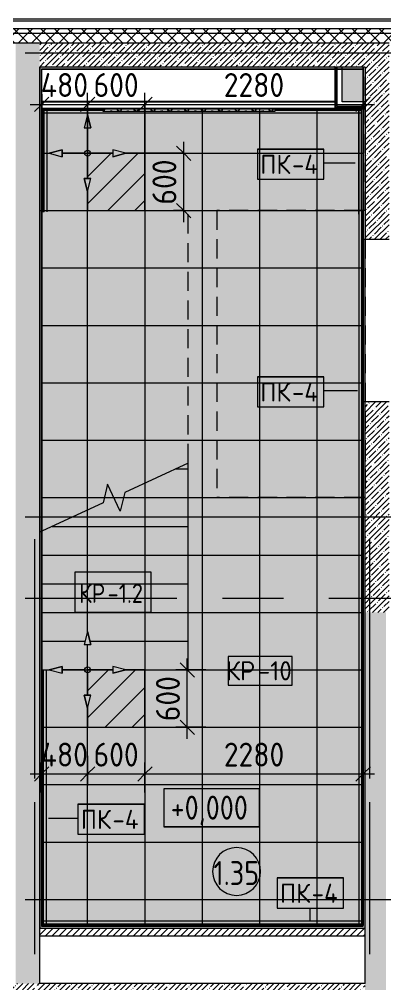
# Model space of a CAD drawing. Header units: millimetres. Extents: x 81671 to 282875, y -8553 to 29000.
# Drawn here: x 89197 to 93015, y 17269 to 27350 of the extents above; entities that cross this region are included whole.
import ezdxf

# ---------------------------------------------------------------- set-up
doc = ezdxf.new("R2010")
doc.units = ezdxf.units.MM
doc.linetypes.add('01 Штрих 2_1', pattern=[300, 200, -100])
doc.linetypes.add('Осевая', pattern=[3175, 635, -476.25, 1587.5, -476.25])
for name, color, linetype, lineweight in [('A-ANNO-DIMS', 7, 'Continuous', 9), ('A-ANNO-DIMS-100', 7, 'Continuous', 9), ('A-AREA-IDEN', 7, 'Continuous', 9), ('A-DETL', 7, 'Continuous', 9), ('A-DETL-GENF', 7, 'Continuous', 9), ('A-FLOR-IDEN', 7, 'Continuous', 9), ('A-FLOR-PATT', 7, 'Continuous', 9), ('A-GENM-IDEN', 7, 'Continuous', 9), ('A-WALL', 7, 'Continuous', 9), ('G-ANNO-DIMS', 7, 'Continuous', 9), ('I-WALL', 7, 'Continuous', 9), ('S-STRS', 7, 'Continuous', 13), ('S-STRS-1', 7, 'Continuous', 9), ('S-STRS-MBND', 7, 'Continuous', 9), ('Знаки', 7, 'Continuous', 9), ('Оси', 7, 'Continuous', 9), ('Оси-2', 7, 'Осевая', 9)]:
    doc.layers.add(name, color=color, linetype=linetype, lineweight=lineweight)
for name, color, linetype, lineweight, true_color in [('A-DETL-GENF-1', 7, 'Continuous', 9, 0x004000), ('A-DETL-GENF-2', 7, 'Continuous', 9, 0x383838), ('A-FLOR-1', 7, 'Continuous', 9, 0x787878), ('A-GENM-6', 7, 'Continuous', 9, 0xff80c0), ('A-WALL-1', 9, 'Continuous', 9, 0x808080), ('A-WALL-FNSH-1', 9, 'Continuous', 9, 0x808080), ('G-ANNO-TEXT-1', 7, 'Continuous', 9, 0x3c3c3c), ('I-WALL-2', 9, 'Continuous', 9, 0x808080), ('S-STRS-MBND-1', 9, '01 Штрих 2_1', 9, 0x808080)]:
    doc.layers.add(name, color=color, linetype=linetype, lineweight=lineweight, true_color=true_color)
doc.styles.add('GOST Common', font='GOST_Common.ttf', dxfattribs={"width": 0.9, "height": 250})
doc.styles.add('GOST Common_1', font='GOST_Common.ttf', dxfattribs={"height": 200})
doc.styles.add('GOST Common_2', font='GOST_Common.ttf', dxfattribs={"width": 0.9, "height": 200})
doc.styles.add('ISOCPEUR', font='isocpeur.ttf', dxfattribs={"width": 0.9, "height": 250})
doc.dimstyles.new('ISO-2_5_0_9К_БОЛЬШОЙ', dxfattribs={"dimscale": 304.8, "dimtxt": 248.995294, "dimasz": 0.492126, "dimexe": 0.393701, "dimexo": 0.984252, "dimgap": 0, "dimtad": 1, "dimdec": 0, "dimrnd": 10, "dimzin": 0, "dimdsep": 46, "dimtxsty": 'ISOCPEUR', "dimblk1": 'OBLIQUE', "dimblk2": 'OBLIQUE', "dimsah": 1, "dimcen": 0.09, "dimdle": 0.393701, "dimazin": 0, "dimtfac": 1, "dimtdec": 4, "dimtix": 1, "dimtmove": 0, "dimatfit": 3, "dimfxl": 1, "dimtvp": 1, "dimtolj": 1, "dimtzin": 0, "dimarcsym": 2})
doc.dimstyles.new('ISO-2_5_0_9К_БОЛЬШОЙ_округление', dxfattribs={"dimscale": 304.8, "dimtxt": 248.995294, "dimasz": 0.492126, "dimexe": 0.393701, "dimexo": 0, "dimgap": 0, "dimtad": 1, "dimdec": 0, "dimrnd": 10, "dimzin": 0, "dimdsep": 46, "dimtxsty": 'ISOCPEUR', "dimblk1": 'OBLIQUE', "dimblk2": 'OBLIQUE', "dimsah": 1, "dimcen": 0.09, "dimdle": 0.393701, "dimazin": 0, "dimtfac": 1, "dimtdec": 4, "dimtix": 1, "dimtmove": 0, "dimatfit": 3, "dimfxl": 1, "dimtvp": 1, "dimtolj": 1, "dimtzin": 0, "dimarcsym": 2})
pattern_1 = [(45, (0, 0), (-57.024626, 57.024626), []), (45, (57.025, 0), (-57.024626, 57.024626), [100.806, -20.161, 3.353, -16.808])]
pattern_2 = [(45, (0, 0), (-70.71068, 70.71068), []), (135, (0, 0), (-70.71068, -70.71068), [])]
pattern_3 = [(0, (0, 0), (121.92, 30.48), [10.058, -81.382, 10.058, -81.382, -487.68]), (0, (0, 0), (121.92, 30.48), [-182.88, 10.058, -172.822, 10.058, -81.382, -213.36]), (0, (0, 0), (121.92, 30.48), [-457.2, 10.058, -50.902, 10.058, -142.342]), (120, (45.72, 15.24), (-87.356454, 90.345817), [10.058, -81.382, 10.058, -81.382, -487.68]), (120, (45.72, 15.24), (-87.356454, 90.345817), [-182.88, 10.058, -172.822, 10.058, -81.382, -213.36]), (120, (45.72, 15.24), (-87.356454, 90.345817), [-457.2, 10.058, -50.902, 10.058, -142.342]), (240, (60.96, 76.2), (-34.563546, -120.825817), [10.058, -81.382, 10.058, -81.382, -487.68]), (240, (60.96, 76.2), (-34.563546, -120.825817), [-182.88, 10.058, -172.822, 10.058, -81.382, -213.36]), (240, (60.96, 76.2), (-34.563546, -120.825817), [-457.2, 10.058, -50.902, 10.058, -142.342])]
pattern_4 = [(45, (0, 0), (-106.06602, 106.06602), []), (135, (0, 0), (-106.06602, -106.06602), [])]
pattern_5 = [(45, (0, 0), (-141.42136, 141.42136), [])]

# ---------------------------------------------------------------- blocks, each defined once
blk = doc.blocks.new('Съемный металлический экран с перфорацией - E1-31419150-План отделки полов с раскладкой материалов 1 этажа в осях 23_1-33')
at = {"layer": 'Знаки'}
h = blk.add_hatch(dxfattribs=at)
h.set_pattern_fill('FP_84', color=256, style=0, pattern_type=2)
h.set_pattern_definition([(0, (-90051.406, -26389), (0, 50.8), [13.612, -74.376]), (60, (-90026.006, -26382.194), (-43.99409, 25.4), [13.612, -74.376]), (120, (-90019.2, -26356.794), (-43.99409, -25.4), [13.612, -74.376]), (30, (-90037.79, -26389), (9e-05, 101.59984), [13.612, -87.988]), (30, (-90063.19, -26345.01), (9e-05, 101.59984), [13.612, -87.988]), (150, (-90051.41, -26389), (-87.98809, -50.79984), [13.612, -87.988]), (150, (-90026.01, -26345.01), (-87.98809, -50.79984), [13.612, -87.988]), (90, (-90019.2, -26370.41), (-87.988, 50.8), [13.612, -87.988]), (90, (-90070, -26370.41), (-87.988, 50.8), [13.612, -87.988])])
h.paths.add_polyline_path([(1800, 0), (1800, 20), (0, 20), (0, 0), (1743, 0)])
for p, q in [((1800, 20), (0, 20)), ((0, 20), (0, 0)), ((0, 0), (1800, 0)), ((1800, 0), (1800, 20))]:
    blk.add_line(p, q, dxfattribs=at)
blk = doc.blocks.new('Плинтус - Плинтус_для ЛК-32964957-План отделки полов с раскладкой материалов 1 этажа в осях 23_1-33')
at = {"layer": 'A-GENM-6'}
h = blk.add_hatch(color=256, dxfattribs=at)
h.paths.add_polyline_path([(3327, -15), (3327, -3), (0, -3), (0, -15), (627, -15), (627, -7), (2427, -7), (2427, -15), (3036, -15)])
h.paths.add_polyline_path([(3347, -15), (3347, -3), (3342, -3), (3342, -15)])
for p, q in [((0, -15), (0, -3)), ((0, -15), (627, -15)), ((0, -45), (3327, -45)), ((2427, -15), (3327, -15)), ((3342, -15), (3347, -15)), ((3342, -45), (3347, -45))]:
    blk.add_line(p, q, dxfattribs=at)
blk = doc.blocks.new('Плинтус - Плинтус_для ЛК-32859063-План отделки полов с раскладкой материалов 1 этажа в осях 23_1-33')
at = {"layer": 'A-GENM-6'}
blk.add_hatch(color=256, dxfattribs=at).paths.add_polyline_path([(1075, -15), (1060, 0), (7, 0), (7, -15), (623, -15)])
for p, q in [((7, 0), (1060, 0)), ((7, -15), (1075, -15)), ((7, -45), (1105, -45)), ((1075, -15), (1060, 0))]:
    blk.add_line(p, q, dxfattribs=at)
blk = doc.blocks.new('Плинтус - Плинтус_для ЛК-32859061-План отделки полов с раскладкой материалов 1 этажа в осях 23_1-33')
at = {"layer": 'A-GENM-6'}
blk.add_hatch(color=256, dxfattribs=at).paths.add_polyline_path([(0, -15), (1076, -15), (1076, 0), (0, 0)])
for p, q in [((0, 0), (1076, 0)), ((0, -15), (0, 0)), ((0, -15), (1076, -15)), ((0, -45), (1076, -45))]:
    blk.add_line(p, q, dxfattribs=at)
blk = doc.blocks.new('Плинтус - Плинтус_для ЛК-32964956-План отделки полов с раскладкой материалов 1 этажа в осях 23_1-33')
at = {"layer": 'A-GENM-6'}
blk.add_hatch(color=256, dxfattribs=at).paths.add_polyline_path([(8546, -15), (8546, -7), (8539, 0), (3, 0), (3, -4), (1056, -4), (1067, -15), (8523, -15), (8523, 0), (8538, 0), (8538, -15)])
for p, q in [((3, 0), (8539, 0)), ((3, -45), (8523, -45)), ((1067, -15), (8523, -15)), ((8538, -15), (8546, -15)), ((8538, -45), (8546, -45)), ((8546, -7), (8539, 0))]:
    blk.add_line(p, q, dxfattribs=at)
blk = doc.blocks.new('Плинтус - Плинтус_для ЛК-32859065-План отделки полов с раскладкой материалов 1 этажа в осях 23_1-33')
at = {"layer": 'A-GENM-6'}
blk.add_hatch(color=256, dxfattribs=at).paths.add_polyline_path([(0, 0), (0, -15), (3359, -15), (3358, 0), (310, 0)])
for p, q in [((0, 0), (3358, 0)), ((0, -15), (0, 0)), ((0, -15), (3358, -15)), ((0, -45), (3358, -45))]:
    blk.add_line(p, q, dxfattribs=at)
blk = doc.blocks.new('Плинтус - Плинтус_для ЛК-32859454-План отделки полов с раскладкой материалов 1 этажа в осях 23_1-33')
at = {"layer": 'A-GENM-6'}
blk.add_hatch(color=256, dxfattribs=at).paths.add_polyline_path([(15, 0), (15, -15), (2673, -15), (2673, -13), (2660, 0), (611, 0)])
for p, q in [((0, -15), (0, 0)), ((15, 0), (2660, 0)), ((15, -15), (2673, -15)), ((15, -45), (2673, -45)), ((2673, -13), (2660, 0))]:
    blk.add_line(p, q, dxfattribs=at)
blk = doc.blocks.new('Зашивка приборов отопления4 - Зашивка приборов отопления-33272095-План отделки полов с раскладкой материалов 1 этажа в осях 23_1-33')
at = {"layer": 'A-WALL'}
for p, q in [((121465, 18487.5), (124530, 18487.5)), ((124530, 18487.5), (121465, 18487.5)), ((121466, 18412.5), (124530, 18412.5))]:
    blk.add_line(p, q, dxfattribs=at)
blk = doc.blocks.new('Начало раскладки_красным - Начало раскладки_красным-26102174-План отделки полов с раскладкой материалов 1 этажа в осях 23_1-33')
at = {"layer": 'A-DETL-GENF'}
for points in [[(-36, 265), (36, 265), (0, 400)], [(-265, -36), (-265, 36), (-400, 0)], [(265, -36), (400, 0), (265, 36)], [(0, -400), (36, -265), (-36, -265)]]:
    blk.add_hatch(color=256, dxfattribs=at).paths.add_polyline_path(points)
for p, q in [((0, 400), (-36, 265)), ((0, 400), (-36, 265)), ((36, 265), (0, 400)), ((0, 400), (36, 265)), ((-36, 265), (36, 265)), ((-36, 265), (36, 265)), ((0, 30), (0, 265)), ((-265, 36), (-400, 0)), ((-400, 0), (-265, 36)), ((-400, 0), (-265, -36)), ((-400, 0), (-265, -36)), ((-265, -36), (-265, 36)), ((-265, 36), (-265, -36)), ((-30, 0), (-265, 0)), ((30, 0), (265, 0)), ((400, 0), (265, 36)), ((265, 36), (265, -36)), ((400, 0), (265, 36)), ((265, 36), (265, -36)), ((400, 0), (265, -36)), ((0, -30), (0, -265)), ((265, -36), (400, 0)), ((36, -265), (-36, -265)), ((-36, -265), (0, -400)), ((0, -400), (-36, -265)), ((-36, -265), (36, -265)), ((0, -400), (36, -265)), ((0, -400), (36, -265))]:
    blk.add_line(p, q, dxfattribs=at)
blk.add_circle((0, 0), 30, dxfattribs=at)
blk = doc.blocks.new('Марка_Помещения - Номер-25198446-План отделки полов с раскладкой материалов 1 этажа в осях 23_1-33')
at = {"layer": 'A-AREA-IDEN'}
for start, end in [(360, 180), (180, 360)]:
    blk.add_arc((0, 0), 2.5, start, end, dxfattribs=at)
blk = doc.blocks.new('DIMBLOCK63-План отделки полов с раскладкой материалов 1 этажа в осях 23_1-33')
at = {"layer": 'A-ANNO-DIMS-100'}
for p, q in [((89430, 19268), (89430, 19582)), ((89910, 19650), (89910, 19342)), ((89910, 19462), (89910, 19650)), ((89310, 19462), (89910, 19462)), ((89430, 19462), (89430, 19268))]:
    blk.add_line(p, q, dxfattribs=at)
at = {"layer": 'A-ANNO-DIMS-100', "lineweight": 20}
for p, q in [((89430, 19462), (89355, 19387)), ((89430, 19462), (89505, 19537)), ((89910, 19462), (89835, 19387)), ((89910, 19462), (89985, 19537))]:
    blk.add_line(p, q, dxfattribs=at)
at = {"layer": 'A-ANNO-DIMS-100', "color": 0, "insert": (89421, 19789), "char_height": 250, "width": 597.59, "attachment_point": 1, "line_spacing_factor": 1.149209, "style": 'ISOCPEUR'}
blk.add_mtext('480', dxfattribs=at)
blk = doc.blocks.new('_Oblique')
at = {"color": 0, "linetype": 'ByBlock', "lineweight": -2}
blk.add_line((-0.5, -0.5), (0.5, 0.5), dxfattribs=at)
blk = doc.blocks.new('DIMBLOCK64-План отделки полов с раскладкой материалов 1 этажа в осях 23_1-33')
at = {"layer": 'A-ANNO-DIMS-100'}
for p, q in [((89910, 19650), (89910, 19342)), ((89910, 19462), (89910, 19650)), ((90510, 19268), (90510, 19582)), ((89910, 19462), (90510, 19462)), ((90510, 19462), (90510, 19268))]:
    blk.add_line(p, q, dxfattribs=at)
at = {"layer": 'A-ANNO-DIMS-100', "lineweight": 20}
for p, q in [((89910, 19462), (89835, 19387)), ((89910, 19462), (89985, 19537)), ((90510, 19462), (90435, 19387)), ((90510, 19462), (90585, 19537))]:
    blk.add_line(p, q, dxfattribs=at)
at = {"layer": 'A-ANNO-DIMS-100', "color": 0, "insert": (89973, 19789), "char_height": 250, "width": 568.86, "attachment_point": 1, "line_spacing_factor": 1.149209, "style": 'ISOCPEUR'}
blk.add_mtext('600', dxfattribs=at)
blk = doc.blocks.new('DIMBLOCK65-План отделки полов с раскладкой материалов 1 этажа в осях 23_1-33')
at = {"layer": 'A-ANNO-DIMS-100'}
for p, q in [((90510, 19268), (90510, 19582)), ((92790, 19268), (92790, 19582)), ((90510, 19462), (92910, 19462)), ((90510, 19462), (90510, 19268)), ((92790, 19462), (92790, 19268))]:
    blk.add_line(p, q, dxfattribs=at)
at = {"layer": 'A-ANNO-DIMS-100', "lineweight": 20}
for p, q in [((90510, 19462), (90435, 19387)), ((90510, 19462), (90585, 19537)), ((92790, 19462), (92715, 19387)), ((92790, 19462), (92865, 19537))]:
    blk.add_line(p, q, dxfattribs=at)
at = {"layer": 'A-ANNO-DIMS-100', "color": 0, "insert": (91334, 19789), "char_height": 250, "width": 758.48, "attachment_point": 1, "line_spacing_factor": 1.149209, "style": 'ISOCPEUR'}
blk.add_mtext('2280', dxfattribs=at)
blk = doc.blocks.new('DIMBLOCK70-План отделки полов с раскладкой материалов 1 этажа в осях 23_1-33')
at = {"layer": 'A-ANNO-DIMS-100'}
for p, q in [((89431, 26567), (89431, 26341)), ((89431, 26461), (89431, 26567)), ((89910, 25950), (89910, 26581)), ((89311, 26461), (89910, 26461)), ((89910, 26461), (89910, 25950))]:
    blk.add_line(p, q, dxfattribs=at)
at = {"layer": 'A-ANNO-DIMS-100', "lineweight": 20}
for p, q in [((89431, 26461), (89506, 26536)), ((89910, 26461), (89985, 26536)), ((89431, 26461), (89356, 26386)), ((89910, 26461), (89835, 26386))]:
    blk.add_line(p, q, dxfattribs=at)
at = {"layer": 'A-ANNO-DIMS-100', "color": 0, "insert": (89422, 26788), "char_height": 250, "width": 597.59, "attachment_point": 1, "line_spacing_factor": 1.149209, "style": 'ISOCPEUR'}
blk.add_mtext('480', dxfattribs=at)
blk = doc.blocks.new('DIMBLOCK71-План отделки полов с раскладкой материалов 1 этажа в осях 23_1-33')
at = {"layer": 'A-ANNO-DIMS-100'}
for p, q in [((89910, 25950), (89910, 26581)), ((90510, 25950), (90510, 26581)), ((89910, 26461), (90510, 26461)), ((89910, 26461), (89910, 25950)), ((90510, 26461), (90510, 25950))]:
    blk.add_line(p, q, dxfattribs=at)
at = {"layer": 'A-ANNO-DIMS-100', "lineweight": 20}
for p, q in [((89910, 26461), (89985, 26536)), ((90510, 26461), (90585, 26536)), ((89910, 26461), (89835, 26386)), ((90510, 26461), (90435, 26386))]:
    blk.add_line(p, q, dxfattribs=at)
at = {"layer": 'A-ANNO-DIMS-100', "color": 0, "insert": (89973, 26788), "char_height": 250, "width": 568.86, "attachment_point": 1, "line_spacing_factor": 1.149209, "style": 'ISOCPEUR'}
blk.add_mtext('600', dxfattribs=at)
blk = doc.blocks.new('DIMBLOCK72-План отделки полов с раскладкой материалов 1 этажа в осях 23_1-33')
at = {"layer": 'A-ANNO-DIMS-100'}
for p, q in [((90510, 25950), (90510, 26581)), ((92789, 26412), (92789, 26581)), ((90510, 26461), (92909, 26461)), ((90510, 26461), (90510, 25950)), ((92789, 26461), (92789, 26412))]:
    blk.add_line(p, q, dxfattribs=at)
at = {"layer": 'A-ANNO-DIMS-100', "lineweight": 20}
for p, q in [((90510, 26461), (90585, 26536)), ((92789, 26461), (92864, 26536)), ((90510, 26461), (90435, 26386)), ((92789, 26461), (92714, 26386))]:
    blk.add_line(p, q, dxfattribs=at)
at = {"layer": 'A-ANNO-DIMS-100', "color": 0, "insert": (91333, 26788), "char_height": 250, "width": 758.48, "attachment_point": 1, "line_spacing_factor": 1.149209, "style": 'ISOCPEUR'}
blk.add_mtext('2280', dxfattribs=at)
blk = doc.blocks.new('DIMBLOCK73-План отделки полов с раскладкой материалов 1 этажа в осях 23_1-33')
at = {"layer": 'A-ANNO-DIMS-100', "lineweight": 20}
for p, q in [((90915, 25950), (90840, 26025)), ((90915, 25950), (90990, 25875)), ((90915, 25350), (90840, 25425)), ((90915, 25350), (90990, 25275))]:
    blk.add_line(p, q, dxfattribs=at)
at = {"layer": 'A-ANNO-DIMS-100'}
for p, q in [((90915, 25230), (90915, 26070)), ((90510, 25950), (91035, 25950)), ((90915, 25950), (90510, 25950)), ((90809, 25350), (91035, 25350)), ((90915, 25350), (90809, 25350))]:
    blk.add_line(p, q, dxfattribs=at)
at = {"layer": 'A-ANNO-DIMS-100', "color": 0, "insert": (90588, 25413), "char_height": 250, "width": 568.86, "attachment_point": 1, "rotation": 90, "line_spacing_factor": 1.149209, "style": 'ISOCPEUR'}
blk.add_mtext('600', dxfattribs=at)
blk = doc.blocks.new('Mark Reiling - Mark Reiling-26174330-План отделки полов с раскладкой материалов 1 этажа в осях 23_1-33')
at = {"layer": 'A-GENM-IDEN'}
for p, q in [((-3.47, 1.49), (-3.47, -1.66)), ((-3.47, 1.49), (3.47, 1.49)), ((3.47, 1.49), (-3.47, 1.49)), ((-3.47, 1.49), (-3.47, -1.66)), ((3.47, -1.66), (3.47, 1.49)), ((3.47, -1.66), (3.47, 1.49)), ((-3.47, -1.66), (3.47, -1.66)), ((-3.47, -1.66), (3.47, -1.66))]:
    blk.add_line(p, q, dxfattribs=at)
blk = doc.blocks.new('М_перекрытий_ЭП - Типоразмер-25383776-План отделки полов с раскладкой материалов 1 этажа в осях 23_1-33')
at = {"layer": 'A-FLOR-IDEN'}
for p, q in [((3.35, 1.58), (-3.34, 1.58)), ((-3.34, 1.58), (-3.34, -1.41)), ((3.35, -1.41), (3.35, 1.58)), ((-3.34, -1.41), (3.35, -1.41))]:
    blk.add_line(p, q, dxfattribs=at)
blk = doc.blocks.new('Высотные отметки - 10х4_h_-17668695-План отделки полов с раскладкой материалов 1 этажа в осях 23_1-33')
at = {"layer": 'G-ANNO-DIMS'}
for p, q in [((-5, 4), (-5, 0)), ((5, 4), (-5, 4)), ((5, 4), (-5, 4)), ((-5, 4), (-5, 0)), ((5, 4), (5, 0)), ((5, 0), (5, 4)), ((5, 0), (-5, 0)), ((-5, 0), (5, 0))]:
    blk.add_line(p, q, dxfattribs=at)
blk = doc.blocks.new('DIMBLOCK83-План отделки полов с раскладкой материалов 1 этажа в осях 23_1-33')
at = {"layer": 'A-ANNO-DIMS-100'}
for p, q in [((90952, 19830), (90952, 20670)), ((91146, 20550), (90832, 20550)), ((90952, 20550), (91146, 20550)), ((91146, 19950), (90832, 19950)), ((90952, 19950), (91146, 19950))]:
    blk.add_line(p, q, dxfattribs=at)
at = {"layer": 'A-ANNO-DIMS-100', "lineweight": 20}
for p, q in [((90952, 20550), (90877, 20625)), ((90952, 20550), (91027, 20475)), ((90952, 19950), (90877, 20025)), ((90952, 19950), (91027, 19875))]:
    blk.add_line(p, q, dxfattribs=at)
at = {"layer": 'A-ANNO-DIMS-100', "color": 0, "insert": (90625, 20013), "char_height": 250, "width": 568.86, "attachment_point": 1, "rotation": 90, "line_spacing_factor": 1.149209, "style": 'ISOCPEUR'}
blk.add_mtext('600', dxfattribs=at)

msp = doc.modelspace()

# ---------------------------------------------------------------- hatches: boundary and pattern name
at = {"layer": 'A-DETL-GENF-1'}
h = msp.add_hatch(dxfattribs=at)
h.set_pattern_fill('FP_93', color=256, style=0, pattern_type=2)
h.set_pattern_definition(pattern_5)
h.paths.add_polyline_path([(90510, 25350), (90510, 25950), (90310, 25950), (90174.8, 25913.8), (90174.8, 25950), (89910, 25950), (89910, 25685.2), (89946.2, 25685.2), (89910, 25550), (89910, 25350), (89946.2, 25350)])
h = msp.add_hatch(dxfattribs=at)
h.set_pattern_fill('FP_93', color=256, style=0, pattern_type=2)
h.set_pattern_definition(pattern_5)
h.paths.add_polyline_path([(90510, 19950), (90510, 20550), (90310, 20550), (90174.8, 20513.8), (90174.8, 20550), (89910, 20550), (89910, 20285.2), (89946.2, 20285.2), (89910, 20150), (89910, 19950), (90310, 19950)])
at = {"layer": 'A-DETL-GENF-2'}
h = msp.add_hatch(dxfattribs=at)
h.set_pattern_fill('FP_94', color=256, style=0, pattern_type=2)
h.set_pattern_definition([(0, (-90, 150), (0, 600), []), (90, (-90, 150), (-600, 4e-14), [])])
h.paths.add_polyline_path([(89815.3, 17870), (92790, 17870), (92790, 26419), (89431, 26419), (89431, 17870)])
h.paths.add_polyline_path([(89910, 20150), (89873.8, 20285.2), (89946.2, 20285.2)])
h.paths.add_polyline_path([(90174.8, 20513.8), (90174.8, 20586.2), (90310, 20550)])
h.paths.add_polyline_path([(89645.2, 20513.8), (89510, 20550), (89645.2, 20586.2)])
h.paths.add_polyline_path([(89946.2, 20814.8), (89873.8, 20814.8), (89910, 20950)])
h.paths.add_polyline_path([(89910, 25550), (89873.8, 25685.2), (89946.2, 25685.2)])
h.paths.add_polyline_path([(90174.8, 25913.8), (90174.8, 25986.2), (90310, 25950)])
h.paths.add_polyline_path([(89645.2, 25913.8), (89510, 25950), (89645.2, 25986.2)])
h.paths.add_polyline_path([(89873.8, 26214.8), (89910, 26350), (89946.2, 26214.8)])
at = {"layer": 'A-FLOR-PATT'}
h = msp.add_hatch(color=256, dxfattribs=at)
h.paths.add_polyline_path([(89430, 17870), (92774, 17871), (92774, 17877.4), (89430, 17877.4), (89430, 17871)])
h.paths.add_polyline_path([(92790, 17870), (92790, 23350), (92810, 23350), (92810, 25050), (92790, 25050), (92789, 17877), (92782, 17870), (92789, 17870)])
h.paths.add_polyline_path([(92774, 17892.4), (92774, 25348.2), (92770.2, 25344.4), (92770.2, 26400.7), (91870, 26400.7), (91870, 26389), (90070, 26389), (90070, 26400.7), (89458.3, 26400.7), (89458.3, 25336.3), (89443.3, 25336.3), (89443.3, 26412.5), (89430, 26412.5), (89431, 21998.4), (90071.7, 22297.2), (90119, 22491.6), (90251, 22208.4), (90298.3, 22402.8), (90960, 22711.4), (90960, 20550), (90310, 20550), (90174.8, 20513.8), (90174.8, 20550), (89645.2, 20550), (89645.2, 20513.8), (89510, 20550), (89450.7, 20550), (89450.7, 17892.4), (92479, 17892.4)])
h.paths.add_polyline_path([(89431, 17892.4), (89435.7, 17892.4), (89435.7, 20537.3), (89448.4, 20550), (89430, 20550), (89430, 17892.4)])
h.paths.add_polyline_path([(89910, 20150), (89873.8, 20285.2), (89946.2, 20285.2)])
h.paths.add_polyline_path([(89910, 25550), (89873.8, 25685.2), (89946.2, 25685.2)])
h.paths.add_polyline_path([(90174.8, 25913.8), (90174.8, 25986.2), (90310, 25950)])
h.paths.add_polyline_path([(89645.2, 25913.8), (89510, 25950), (89645.2, 25986.2)])
h.paths.add_polyline_path([(89873.8, 26214.8), (89910, 26350), (89946.2, 26214.8), (89910, 26214.8)])
h.paths.add_polyline_path([(92790, 26487.5), (92790, 26830), (92570, 26830), (92570, 26487.5)])
at = {"layer": 'A-WALL'}
h = msp.add_hatch(dxfattribs=at)
h.set_pattern_fill('FP_5', color=256, style=0, pattern_type=2)
h.set_pattern_definition(pattern_2)
h.paths.add_polyline_path([(93160, 27200), (93210, 27200), (93210, 27250), (89010, 27250), (89010, 27200), (89815.3, 27200)])
h = msp.add_hatch(dxfattribs=at)
h.set_pattern_fill('FP_5', color=256, style=0, pattern_type=2)
h.set_pattern_definition(pattern_2)
h.paths.add_polyline_path([(93060, 27100), (93160, 27100), (93160, 27200), (89010, 27200), (89010, 27100), (89815.3, 27100)])
at = {"layer": 'I-WALL'}
h = msp.add_hatch(dxfattribs=at)
h.set_pattern_fill('FP_2', color=256, style=0, pattern_type=2)
h.set_pattern_definition(pattern_1)
h.paths.add_polyline_path([(89410, 17270), (89410, 27100), (89160, 27100), (89160, 17270)])
h = msp.add_hatch(dxfattribs=at)
h.set_pattern_fill('FP_2', color=256, style=0, pattern_type=2)
h.set_pattern_definition(pattern_1)
h.paths.add_polyline_path([(92790, 26850), (92810, 26850), (92810, 27100), (89410, 27100), (89410, 26850), (92789, 26850)])
h = msp.add_hatch(dxfattribs=at)
h.set_pattern_fill('FP_2', color=256, style=0, pattern_type=2)
h.set_pattern_definition(pattern_1)
h.paths.add_polyline_path([(92812, 21150), (93060, 21150), (93060, 23350), (92810, 23350), (92810, 21150)])
h.paths.add_polyline_path([(93060, 25050), (93060, 27100), (92810, 27100), (92810, 25050)])
h = msp.add_hatch(dxfattribs=at)
h.set_pattern_fill('FP_83', color=256, style=0, pattern_type=2)
h.set_pattern_definition(pattern_4)
h.paths.add_polyline_path([(92495, 26412.5), (92507.5, 26412.5), (92507.5, 26850), (92495, 26850), (92495, 26419)])
h = msp.add_hatch(dxfattribs=at)
h.set_pattern_fill('FP_83', color=256, style=0, pattern_type=2)
h.set_pattern_definition(pattern_4)
h.paths.add_polyline_path([(92520, 26425), (92520, 26850), (92507.5, 26850), (92507.5, 26425)])
h = msp.add_hatch(dxfattribs=at)
h.set_pattern_fill('FP_83', color=256, style=0, pattern_type=2)
h.set_pattern_definition(pattern_4)
h.paths.add_polyline_path([(92507.5, 26412.5), (92810, 26412.5), (92810, 26425), (92507.5, 26425), (92507.5, 26419)])
h = msp.add_hatch(dxfattribs=at)
h.set_pattern_fill('FP_83', color=256, style=0, pattern_type=2)
h.set_pattern_definition(pattern_4)
h.paths.add_polyline_path([(92570, 26425), (92810, 26425), (92810, 26437.5), (92520, 26437.5), (92520, 26425)])
h = msp.add_hatch(dxfattribs=at)
h.set_pattern_fill('FP_2', color=256, style=0, pattern_type=2)
h.set_pattern_definition(pattern_1)
h.paths.add_polyline_path([(92810, 13620), (93000, 13620), (93000, 13628), (93030, 13628), (93030, 21150), (92810, 21150), (92810, 14834.7)])
h = msp.add_hatch(dxfattribs=at)
h.set_pattern_fill('FP_3', color=256, style=0, pattern_type=2)
h.set_pattern_definition([(45, (0, 0), (-35.35534, 35.35534), [])])
h.paths.add_polyline_path([(92810, 17770), (92810, 17850), (89410, 17850), (89410, 17770), (92479, 17770)])
h = msp.add_hatch(dxfattribs=at)
h.set_pattern_fill('FP_2', color=256, style=0, pattern_type=2)
h.set_pattern_definition(pattern_1)
h.paths.add_polyline_path([(92479, 17050), (92810, 17050), (92810, 17270), (86490, 17270), (86490, 17050), (91147.1, 17050)])
at = {"layer": 'I-WALL-2'}
h = msp.add_hatch(dxfattribs=at)
h.set_pattern_fill('FP_64', color=256, style=0, pattern_type=2)
h.set_pattern_definition(pattern_3)
h.paths.add_polyline_path([(90814.2, 26830), (92790, 26830), (92790, 26850), (89410, 26850), (89410, 26830), (90481.2, 26830)])
h = msp.add_hatch(dxfattribs=at)
h.set_pattern_fill('FP_64', color=256, style=0, pattern_type=2)
h.set_pattern_definition(pattern_3)
h.paths.add_polyline_path([(89430, 17850), (89430, 26830), (89410, 26830), (89410, 17850)])
h = msp.add_hatch(dxfattribs=at)
h.set_pattern_fill('FP_64', color=256, style=0, pattern_type=2)
h.set_pattern_definition(pattern_3)
h.paths.add_polyline_path([(92790, 17870), (92810, 17870), (92810, 23350), (92790, 23350), (92790, 17871)])
h.paths.add_polyline_path([(92790, 25050), (92810, 25050), (92810, 26850), (92790, 26850), (92790, 25796.3)])
h = msp.add_hatch(dxfattribs=at)
h.set_pattern_fill('FP_64', color=256, style=0, pattern_type=2)
h.set_pattern_definition(pattern_3)
h.paths.add_polyline_path([(92810, 17850), (92810, 17870), (89430, 17870), (89430, 17850), (92790, 17850)])
at = {"layer": 'S-STRS'}
for points in [[(90960, 22650), (90960, 22711.4), (90828.4, 22650)], [(89815.3, 22050), (90960, 22050), (90960, 22350), (90285.4, 22350), (90251, 22208.4), (90185, 22350), (90084.6, 22350), (90071.7, 22297.2), (89541.6, 22050)], [(89430, 21750), (90960, 21750), (90960, 22050), (89541.6, 22050), (89430, 21997.9), (89430, 21795.6)], [(89431, 21450), (90960, 21450), (90960, 21750), (89430, 21750), (89430, 21450)], [(89430, 21150), (90960, 21150), (90960, 21450), (89430, 21450)], [(89883.2, 20850), (89910, 20950), (89936.8, 20850), (90960, 20850), (90960, 21150), (89430, 21150), (89431, 20850), (89873.8, 20850)], [(90960, 20550), (90960, 20850), (89936.8, 20850), (89946.2, 20814.8), (89873.8, 20814.8), (89883.2, 20850), (89430, 20850), (89431, 20550), (89510, 20550), (89645.2, 20586.2), (89645.2, 20550), (90174.8, 20550), (90174.8, 20586.2), (90310, 20550), (90510, 20550)]]:
    msp.add_hatch(color=256, dxfattribs=at).paths.add_polyline_path(points)
h = msp.add_hatch(color=256, dxfattribs=at)
h.paths.add_polyline_path([(90084.6, 22350), (90185, 22350), (90119, 22491.6)])
h.paths.add_polyline_path([(90285.4, 22350), (90960, 22350), (90960, 22650), (90828.4, 22650), (90298.3, 22402.8)])

# ---------------------------------------------------------------- linework, layer by layer
at = {"layer": 'A-DETL'}
for p, q in [((92790, 26419), (89431, 26419)), ((89431, 26419), (89431, 17870)), ((92790, 17870), (92790, 26419)), ((90174.8, 25950), (89910, 25950)), ((89910, 25950), (89910, 25685.2)), ((90510, 25950), (90310, 25950)), ((90510, 25350), (90510, 25950)), ((89910, 25550), (89910, 25350)), ((89910, 25350), (90510, 25350)), ((90174.8, 20550), (89910, 20550)), ((89910, 20550), (89910, 20285.2)), ((90510, 20550), (90310, 20550)), ((90510, 19950), (90510, 20550)), ((89910, 20150), (89910, 19950)), ((89910, 19950), (90510, 19950)), ((89431, 17870), (92790, 17870))]:
    msp.add_line(p, q, dxfattribs=at)
at = {"layer": 'A-FLOR-1'}
for p, q in [((89430, 26495), (92495, 26495)), ((92810, 23350), (92810, 25050))]:
    msp.add_line(p, q, dxfattribs=at)
at = {"layer": 'A-GENM-IDEN'}
for p, q in [((92705.9, 25846.2), (92378.4, 25846.2)), ((92731.5, 23466.7), (92378.4, 23466.7)), ((89502.3, 18999.5), (89809.4, 18999.5)), ((92237.8, 17924.8), (92237.8, 18055))]:
    msp.add_line(p, q, dxfattribs=at)
at = {"layer": 'A-WALL'}
for p, q in [((93290, 27330), (89007, 27330)), ((93210, 27250), (89010, 27250)), ((93160, 27200), (89010, 27200)), ((89430, 26830), (89430, 17870)), ((89431, 26829), (89430, 26829)), ((92507.5, 26425), (92507.5, 26850)), ((92520, 26437.5), (92520, 26850)), ((92789, 26829), (92789, 26830)), ((92810, 26425), (92507.5, 26425)), ((92810, 26437.5), (92520, 26437.5)), ((89431, 17871), (89430, 17871)), ((92790, 17870), (89431, 17870)), ((92789, 17871), (92790, 17871))]:
    msp.add_line(p, q, dxfattribs=at)
at = {"layer": 'A-WALL-1'}
for p, q in [((93060, 27100), (89010, 27100)), ((89410, 17270), (89410, 26850)), ((89410, 26850), (89410, 26850)), ((92810, 26850), (89410, 26850)), ((89410, 26850), (89410, 17850)), ((92495, 26850), (92495, 26412.5)), ((92570, 26487.5), (92570, 26850)), ((92789, 26830), (92790, 26830)), ((92810, 26850), (92810, 25050)), ((92495, 26412.5), (92810, 26412.5)), ((92810, 26487.5), (92570, 26487.5)), ((92790, 25050), (93062, 25050)), ((93062, 23350), (92790, 23350)), ((92810, 17270), (92810, 23350)), ((89410, 17850), (89410, 17850)), ((89410, 17850), (92810, 17850)), ((92790, 17871), (92790, 17870)), ((89410, 17770), (92810, 17770)), ((92810, 17270), (89410, 17270))]:
    msp.add_line(p, q, dxfattribs=at)
at = {"layer": 'A-WALL-FNSH-1'}
for p, q in [((93310, 27350), (89002, 27350)), ((92789, 26830), (89430, 26830)), ((89431, 26829), (92789, 26829)), ((89431, 23330.4), (89431, 26829)), ((92789, 26850), (92789, 26830)), ((92789, 26829), (92789, 26412.5)), ((92790, 25050), (92790, 26850)), ((92789, 25050), (92790, 25050)), ((89430, 23330.4), (89431, 23330.4)), ((92790, 23350), (92789, 23350)), ((92790, 17871), (92790, 23350)), ((89431, 23106.9), (89430, 23106.9)), ((89431, 21003.1), (89431, 21998.4)), ((89431, 21003.1), (89430, 21003.1)), ((92789, 17871), (89431, 17871)), ((92789, 17872), (92789, 17871))]:
    msp.add_line(p, q, dxfattribs=at)
at = {"layer": 'G-ANNO-TEXT-1', "flags": 128}
msp.add_lwpolyline([(89781.3, 21574), (90569.6, 21574), (90569.6, 21150), (89781.3, 21150)], close=True, dxfattribs=at)
at = {"layer": 'I-WALL'}
for p, q in [((89431, 26420), (92495, 26420)), ((92495, 26419), (89431, 26419)), ((92789, 17872), (92789, 26412.5)), ((92790, 25050), (92790, 23350)), ((89431, 23330.4), (89431, 21998.4)), ((89431, 21003.1), (89431, 17870.5)), ((89431, 20450.4), (89430, 20450.4)), ((89430, 17870.5), (89431, 17870.5)), ((89431, 17872), (92789, 17872))]:
    msp.add_line(p, q, dxfattribs=at)
at = {"layer": 'S-STRS-1'}
for p, q in [((90960, 22650), (90960, 22711.4)), ((90828.4, 22650), (90960, 22650)), ((90828.4, 22650), (90960, 22650)), ((90960, 22350), (90960, 22650)), ((90084.6, 22350), (90185, 22350)), ((90084.6, 22350), (90185, 22350)), ((90285.4, 22350), (90960, 22350)), ((90285.4, 22350), (90960, 22350)), ((90960, 22050), (90960, 22350)), ((89541.6, 22050), (90960, 22050)), ((89541.6, 22050), (90960, 22050)), ((90960, 21750), (90960, 22050)), ((89431, 21750), (90960, 21750)), ((89431, 21750), (90960, 21750)), ((90960, 21450), (90960, 21750)), ((89431, 21450), (90960, 21450)), ((89431, 21450), (90960, 21450)), ((90960, 21150), (90960, 21450)), ((89431, 21150), (90960, 21150)), ((89431, 21150), (90960, 21150)), ((90960, 20850), (90960, 21150)), ((89431, 20850), (89883.2, 20850)), ((89431, 20850), (89883.2, 20850)), ((89936.8, 20850), (90960, 20850)), ((89936.8, 20850), (90960, 20850)), ((90960, 20550), (90960, 20850)), ((89431, 20550), (89510, 20550)), ((89431, 20550), (89510, 20550)), ((89645.2, 20550), (89910, 20550)), ((89645.2, 20550), (89910, 20550)), ((89910, 20550), (90174.8, 20550)), ((89910, 20550), (90174.8, 20550)), ((90310, 20550), (90510, 20550)), ((90310, 20550), (90510, 20550)), ((90510, 20550), (90960, 20550)), ((90510, 20550), (90960, 20550))]:
    msp.add_line(p, q, dxfattribs=at)
at = {"layer": 'S-STRS-MBND'}
for p, q in [((90960, 22711.4), (90298.3, 22402.8)), ((90119, 22491.6), (90071.7, 22297.2)), ((90251, 22208.4), (90119, 22491.6)), ((90298.3, 22402.8), (90251, 22208.4)), ((90071.7, 22297.2), (89431, 21998.4)), ((89431, 21998.4), (89410, 21988.6))]:
    msp.add_line(p, q, dxfattribs=at)
at = {"layer": 'S-STRS-MBND-1'}
for p, q in [((89410, 26850), (89410, 25350)), ((92810, 26850), (89410, 26850)), ((92810, 25350), (92810, 26850)), ((89410, 25350), (89431, 25350)), ((89410, 22650), (89410, 25350)), ((89431, 25350), (89910, 25350)), ((89910, 25350), (90510, 25350)), ((90510, 25350), (90960, 25350)), ((90960, 25350), (91260, 25350)), ((90960, 22711.4), (90960, 25350)), ((92790, 25350), (91260, 25350)), ((91260, 25350), (91260, 22350)), ((92810, 25350), (92790, 25350)), ((92810, 25350), (92810, 22350)), ((92790, 22350), (91260, 22350)), ((92810, 22350), (92790, 22350))]:
    msp.add_line(p, q, dxfattribs=at)
at = {"layer": 'Оси'}
for p, q in [((90740, 27000), (93240, 27000)), ((90740, 22150), (93240, 22150)), ((89360, 19415.1), (89360, 21915.1)), ((92860, 19415.1), (92860, 21915.1))]:
    msp.add_line(p, q, dxfattribs=at)
at = {"layer": 'Оси-2'}
for p, q in [((84970.8, 27000), (90740, 27000)), ((84970.8, 22150), (90740, 22150)), ((84970.8, 21300), (122580, 21300)), ((89360, 593.7), (89360, 19415.1)), ((92860, 593.7), (92860, 19415.1)), ((84970.8, 18150), (122760, 18150))]:
    msp.add_line(p, q, dxfattribs=at)

# ---------------------------------------------------------------- block references
at = {"layer": 'A-AREA-IDEN', "xscale": 99.99999999999993, "yscale": 99.99999999999993, "zscale": 99.99999999999993}
msp.add_blockref('Марка_Помещения - Номер-25198446-План отделки полов с раскладкой материалов 1 этажа в осях 23_1-33', (91467.2, 18442.4), dxfattribs=at)
at = {"layer": 'A-DETL-GENF'}
for p in [(89910, 25950), (89910, 20550)]:
    msp.add_blockref('Начало раскладки_красным - Начало раскладки_красным-26102174-План отделки полов с раскладкой материалов 1 этажа в осях 23_1-33', p, dxfattribs=at)
at = {"layer": 'A-FLOR-IDEN', "xscale": 99.99999999999993, "yscale": 99.99999999999993, "zscale": 99.99999999999993}
msp.add_blockref('М_перекрытий_ЭП - Типоразмер-25383776-План отделки полов с раскладкой материалов 1 этажа в осях 23_1-33', (91714.2, 20530.7), dxfattribs=at)
at = {"layer": 'A-GENM-6'}
msp.add_blockref('Плинтус - Плинтус_для ЛК-32964957-План отделки полов с раскладкой материалов 1 этажа в осях 23_1-33', (89443.3, 26415.7), dxfattribs=at)
for name, p, rotation in [('Плинтус - Плинтус_для ЛК-32859061-План отделки полов с раскладкой материалов 1 этажа в осях 23_1-33', (89443.3, 25336.3), 90), ('Плинтус - Плинтус_для ЛК-32859063-План отделки полов с раскладкой материалов 1 этажа в осях 23_1-33', (92785.2, 26419.4), 270), ('Плинтус - Плинтус_для ЛК-32964956-План отделки полов с раскладкой материалов 1 этажа в осях 23_1-33', (92789, 26415.7), 270), ('Плинтус - Плинтус_для ЛК-32859454-План отделки полов с раскладкой материалов 1 этажа в осях 23_1-33', (89435.7, 17877.3), 90), ('Плинтус - Плинтус_для ЛК-32859065-План отделки полов с раскладкой материалов 1 этажа в осях 23_1-33', (92788.7, 17877.4), 180)]:
    msp.add_blockref(name, p, dxfattribs=dict(at, rotation=rotation))
at = {"layer": 'A-GENM-IDEN', "xscale": 99.99999999999993, "yscale": 99.99999999999993, "zscale": 99.99999999999993}
for p in [(92031.4, 25844.7), (92031.4, 23465.2), (90156.4, 18998), (92237.8, 18225.5)]:
    msp.add_blockref('Mark Reiling - Mark Reiling-26174330-План отделки полов с раскладкой материалов 1 этажа в осях 23_1-33', p, dxfattribs=at)
at = {"layer": 'A-WALL'}
msp.add_blockref('Зашивка приборов отопления4 - Зашивка приборов отопления-33272095-План отделки полов с раскладкой материалов 1 этажа в осях 23_1-33', (-32035, 8000), dxfattribs=at)
at = {"layer": 'G-ANNO-DIMS', "xscale": 99.99999999999993, "yscale": 99.99999999999993, "zscale": 99.99999999999993}
msp.add_blockref('Высотные отметки - 10х4_h_-17668695-План отделки полов с раскладкой материалов 1 этажа в осях 23_1-33', (91206.9, 18907.9), dxfattribs=at)
at = {"layer": 'Знаки'}
msp.add_blockref('Съемный металлический экран с перфорацией - E1-31419150-План отделки полов с раскладкой материалов 1 этажа в осях 23_1-33', (90070, 26389), dxfattribs=at)

# ---------------------------------------------------------------- texts
at = {"layer": 'A-AREA-IDEN', "insert": (91225.4, 18550.9), "char_height": 250, "width": 606.076, "attachment_point": 1, "style": 'GOST Common'}
msp.add_mtext('1.35', dxfattribs=at)
at = {"layer": 'A-FLOR-IDEN', "char_height": 200, "attachment_point": 1, "style": 'GOST Common_1'}
for s, insert, width in [('КР', (91357.7, 20640.4), 400.844), ('-10', (91688.4, 20640.4), 472.996)]:
    msp.add_mtext(s, dxfattribs=dict(at, insert=insert, width=width))
at = {"layer": 'A-GENM-IDEN', "char_height": 200, "attachment_point": 1, "style": 'GOST Common_1'}
for s, insert, width in [('ПК', (91714.4, 25933.7), 400.844), ('-4', (92045.1, 25933.7), 376.793), ('ПК', (91714.4, 23554.3), 400.844), ('-4', (92045.1, 23554.3), 376.793), ('ПК', (89839.3, 19087.1), 400.844), ('-4', (90170, 19087.1), 376.793), ('ПК', (91920.7, 18314.6), 400.844), ('-4', (92251.5, 18314.6), 376.793)]:
    msp.add_mtext(s, dxfattribs=dict(at, insert=insert, width=width))
at = {"layer": 'G-ANNO-DIMS', "insert": (90778.2, 19234.7), "char_height": 250, "width": 1028.823, "attachment_point": 1, "line_spacing_factor": 1.022761, "style": 'GOST Common'}
msp.add_mtext('+0,000', dxfattribs=at)
at = {"layer": 'G-ANNO-TEXT-1', "char_height": 200, "attachment_point": 1, "style": 'GOST Common_2'}
for s, insert, width in [('КР', (89821.3, 21449.6), 360.759), ('-1.2', (90119, 21449.6), 490.633)]:
    msp.add_mtext(s, dxfattribs=dict(at, insert=insert, width=width))

# ---------------------------------------------------------------- dimensions: what is measured, and where the dimension line sits
at = {"layer": 'A-ANNO-DIMS'}
for base, p1, p2, dimstyle, override, picture, middle in [((89910, 26460.9), (89431, 26567), (89910, 25950), 'ISO-2_5_0_9К_БОЛЬШОЙ_округление', {"dimpost": '<>', "dimfxl": 781.097445}, 'DIMBLOCK70-План отделки полов с раскладкой материалов 1 этажа в осях 23_1-33', (89670.5, 26585.9)), ((90510, 26460.9), (89910, 25950), (90510, 25950), 'ISO-2_5_0_9К_БОЛЬШОЙ_округление', {"dimpost": '<>', "dimfxl": 600}, 'DIMBLOCK71-План отделки полов с раскладкой материалов 1 этажа в осях 23_1-33', (90210, 26585.9)), ((92789, 26460.9), (90510, 25950), (92789, 26412.5), 'ISO-2_5_0_9К_БОЛЬШОЙ_округление', {"dimpost": '<>', "dimfxl": 2325.456353}, 'DIMBLOCK72-План отделки полов с раскладкой материалов 1 этажа в осях 23_1-33', (91649.5, 26585.9)), ((89910, 19462.1), (89430, 19568.2), (89910, 19950), 'ISO-2_5_0_9К_БОЛЬШОЙ', {"dimpost": '<>', "dimfxl": 613.346798}, 'DIMBLOCK63-План отделки полов с раскладкой материалов 1 этажа в осях 23_1-33', (89670, 19587.1)), ((90510, 19462.1), (89910, 19950), (90510, 19568.2), 'ISO-2_5_0_9К_БОЛЬШОЙ', {"dimpost": '<>', "dimfxl": 711.192164}, 'DIMBLOCK64-План отделки полов с раскладкой материалов 1 этажа в осях 23_1-33', (90210, 19587.1)), ((92790, 19462.1), (90510, 19568.2), (92790, 19568.2), 'ISO-2_5_0_9К_БОЛЬШОЙ', {"dimpost": '<>', "dimfxl": 2280}, 'DIMBLOCK65-План отделки полов с раскладкой материалов 1 этажа в осях 23_1-33', (91650, 19587.1))]:
    dim = msp.add_linear_dim(base=base, p1=p1, p2=p2, dimstyle=dimstyle, override=override, dxfattribs=at)
    dim.commit()
    dim.dimension.update_dxf_attribs({"geometry": picture, "text_midpoint": middle})
for base, p1, p2, dimstyle, override, picture, middle in [((90914.9, 25950), (90808.8, 25350), (90510, 25950), 'ISO-2_5_0_9К_БОЛЬШОЙ_округление', {"dimpost": '<>', "dimfxl": 670.293646}, 'DIMBLOCK73-План отделки полов с раскладкой материалов 1 этажа в осях 23_1-33', (90789.9, 25650)), ((90951.8, 20550), (90845.7, 19950), (90845.7, 20550), 'ISO-2_5_0_9К_БОЛЬШОЙ', {"dimpost": '<>', "dimfxl": 600}, 'DIMBLOCK83-План отделки полов с раскладкой материалов 1 этажа в осях 23_1-33', (90826.8, 20250))]:
    dim = msp.add_linear_dim(base=base, p1=p1, p2=p2, angle=90, dimstyle=dimstyle, override=override, dxfattribs=at)
    dim.commit()
    dim.dimension.update_dxf_attribs({"geometry": picture, "text_midpoint": middle})

doc.saveas('drawing.dxf')
